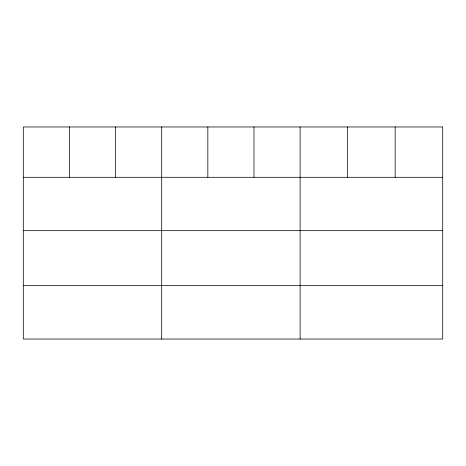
<?xml version="1.0" encoding="UTF-8"?>
<svg xmlns="http://www.w3.org/2000/svg" width="466" height="466" viewBox="0 0 466 466"><rect width="100%" height="100%" fill="white"/><g stroke="black" fill="none" stroke-linecap="round" stroke-linejoin="round"><path stroke-width="0.7" d="M442.7 230.664L442.7 126.962L23.3 126.962L23.3 339.038L442.7 339.038L442.7 230.664L23.3 230.664M23.3 177.29L442.7 177.29M23.3 285.664L442.7 285.664M395.168 126.962L395.168 177.29M347.636 126.962L347.636 177.29M300.104 126.962L300.104 339.038M253.97 126.962L253.97 177.29M207.836 126.962L207.836 177.29M161.702 126.962L161.702 339.038M115.568 126.962L115.568 177.29M69.434 126.962L69.434 177.29"/></g></svg>
